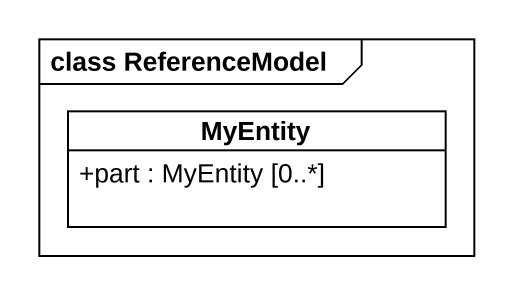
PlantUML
@startuml
mainframe class ReferenceModel
hide circle
hide empty members
skinparam classAttributeIconSize 0
class MyEntity {
  +part : MyEntity [0..*]
}
@enduml
